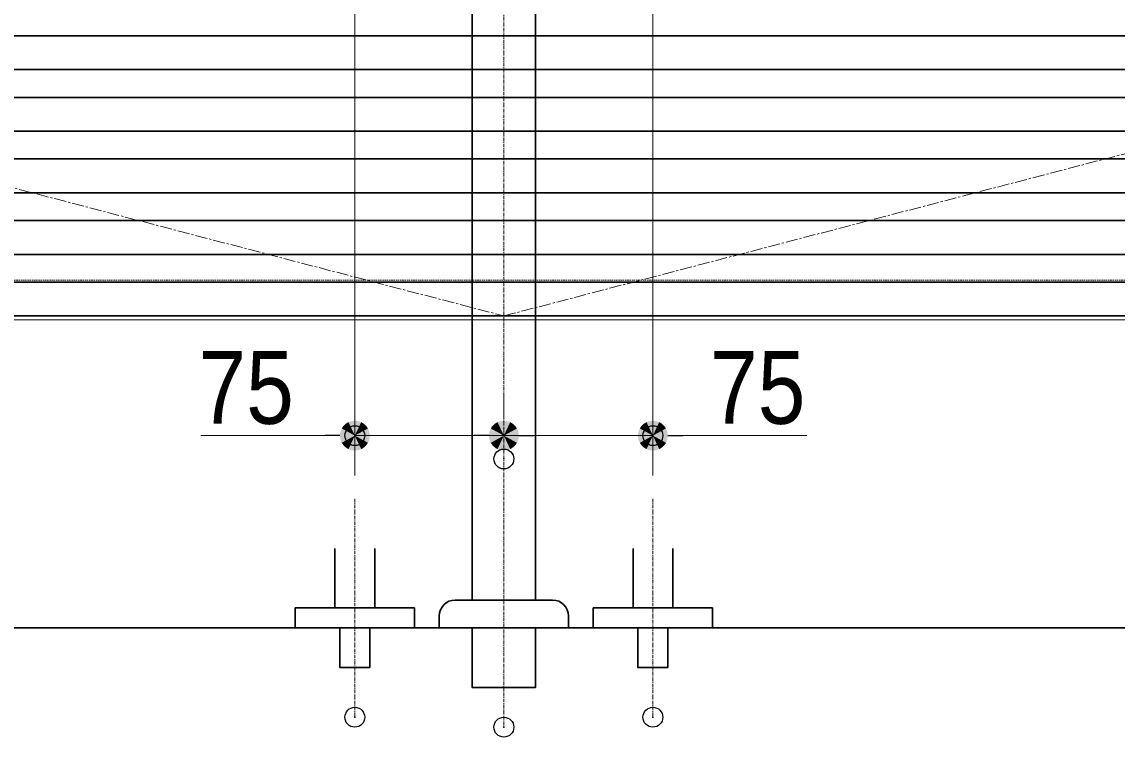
# Model space of a CAD drawing. Units: millimetres, scale not verified. Extents: x -6062 to 6062, y -3045 to 3045.
# Drawn here: x -2410 to -1859, y -2075 to -1715 of the extents above; entities that cross this region are included whole.
import ezdxf
from ezdxf.enums import TextEntityAlignment as Align

# ---------------------------------------------------------------- set-up
doc = ezdxf.new("R2010")
doc.units = ezdxf.units.MM
doc.header["$LTSCALE"] = 20
doc.header["$PDMODE"] = 32
doc.header["$PDSIZE"] = 10
for name, pattern in [('USER2', [2.91, 1.76, -0.4, 0.35, -0.4]), ('USER3', [9.172222, 5.997222, -1.058333, 1.058333, -1.058333]), ('USER4', [1.11, 0.71, -0.4]), ('USER5', [13.3, 8, -1.06, 1.06, -1.06, 1.06, -1.06])]:
    doc.linetypes.add(name, pattern=pattern)
for name, color, linetype, lineweight in [('0-1_5ボウル・キャビネット', 7, 'Continuous', 15), ('0-3_0', 7, 'Continuous', 25), ('0-5_2寸法-2', 7, 'Continuous', 15), ('0-8_4給排水', 7, 'Continuous', 30)]:
    doc.layers.add(name, color=color, linetype=linetype, lineweight=lineweight)
doc.layers.add('0-4_Defpoints', color=7, linetype='Continuous')
doc.styles.add('ＭＳ Ｐゴシック', font='')
doc.styles.get('ＭＳ Ｐゴシック').set_extended_font_data('MS PGothic')

# ---------------------------------------------------------------- blocks, each defined once
blk = doc.blocks.new('_Dot')
at = {"layer": '0-3_0'}
blk.add_line((-10, 0), (-20, 0), dxfattribs=at)
for points in [[(0, 0), (-7.29, 6.85), (-6.37, 7.71)], [(0, 0), (-6.37, 7.71), (-5.36, 8.44)], [(0, 0), (-5.36, 8.44), (-4.26, 9.05)], [(0, 0), (-4.26, 9.05), (-3.09, 9.51)], [(0, 0), (-3.09, 9.51), (-1.87, 9.82)], [(0, 0), (-1.87, 9.82), (-0.63, 9.98)], [(0, 0), (-0.63, 9.98), (0.63, 9.98)], [(0, 0), (0.63, 9.98), (1.87, 9.82)], [(0, 0), (1.87, 9.82), (3.09, 9.51)], [(0, 0), (3.09, 9.51), (4.26, 9.05)], [(0, 0), (4.26, 9.05), (5.36, 8.44)], [(0, 0), (5.36, 8.44), (6.37, 7.71)], [(0, 0), (6.37, 7.71), (7.29, 6.85)], [(0, 0), (-10, 0), (-9.92, 1.25)], [(0, 0), (-9.92, -1.25), (-10, 0)], [(0, 0), (-9.92, 1.25), (-9.69, 2.49)], [(0, 0), (-9.69, -2.49), (-9.92, -1.25)], [(0, 0), (-9.69, 2.49), (-9.3, 3.68)], [(0, 0), (-9.3, -3.68), (-9.69, -2.49)], [(0, 0), (-9.3, 3.68), (-8.76, 4.82)], [(0, 0), (-8.76, -4.82), (-9.3, -3.68)], [(0, 0), (-8.76, 4.82), (-8.09, 5.88)], [(0, 0), (-8.09, -5.88), (-8.76, -4.82)], [(0, 0), (-8.09, 5.88), (-7.29, 6.85)], [(0, 0), (-7.29, -6.85), (-8.09, -5.88)], [(0, 0), (-6.37, -7.71), (-7.29, -6.85)], [(0, 0), (-5.36, -8.44), (-6.37, -7.71)], [(0, 0), (-4.26, -9.05), (-5.36, -8.44)], [(0, 0), (-3.09, -9.51), (-4.26, -9.05)], [(0, 0), (-1.87, -9.82), (-3.09, -9.51)], [(0, 0), (-0.63, -9.98), (-1.87, -9.82)], [(0, 0), (0.63, -9.98), (-0.63, -9.98)], [(0, 0), (7.29, 6.85), (8.09, 5.88)], [(0, 0), (8.09, 5.88), (8.76, 4.82)], [(0, 0), (8.76, 4.82), (9.3, 3.68)], [(0, 0), (9.3, 3.68), (9.69, 2.49)], [(0, 0), (9.69, 2.49), (9.92, 1.25)], [(0, 0), (9.92, 1.25), (10, 0)], [(0, 0), (1.87, -9.82), (0.63, -9.98)], [(0, 0), (3.09, -9.51), (1.87, -9.82)], [(0, 0), (4.26, -9.05), (3.09, -9.51)], [(0, 0), (5.36, -8.44), (4.26, -9.05)], [(0, 0), (6.37, -7.71), (5.36, -8.44)], [(0, 0), (7.29, -6.85), (6.37, -7.71)], [(0, 0), (8.09, -5.88), (7.29, -6.85)], [(0, 0), (8.76, -4.82), (8.09, -5.88)], [(0, 0), (9.3, -3.68), (8.76, -4.82)], [(0, 0), (9.69, -2.49), (9.3, -3.68)], [(0, 0), (9.92, -1.25), (9.69, -2.49)], [(0, 0), (10, 0), (9.92, -1.25)]]:
    blk.add_solid(points, dxfattribs=at)
blk = doc.blocks.new('グループ-10')
at = {"layer": '0-8_4給排水', "linetype": 'USER2', "lineweight": 15}
blk.add_line((-7600, -20220), (-7600, -41400), dxfattribs=at)
at = {"layer": '0-8_4給排水'}
blk.add_line((-8250, -40306.7), (-8250, -40280), dxfattribs=at)
for points in [[(-7920, -33214.7), (-7920, -40120), (-7280, -40120), (-7280, -31340)], [(-8090, -40120), (-8087.5, -40120), (-7112.5, -40120), (-7110, -40120)], [(-6950, -40280), (-6950, -40306.7), (-6950, -40400), (-8250, -40400), (-8250, -40306.7)]]:
    blk.add_lwpolyline(points, dxfattribs=at)
blk.add_lwpolyline([(-7920, -40400), (-7920, -41000), (-7280, -41000), (-7280, -40400)], close=True, dxfattribs=at)
for centre, start, end in [((-8090, -40280), 90, 180), ((-7110, -40280), 0, 90)]:
    blk.add_arc(centre, 160, start, end, dxfattribs=at)
blk = doc.blocks.new('グループ-25')
at = {"layer": '0-8_4給排水', "linetype": 'USER2', "lineweight": 15}
for p, q in [((-9100, -39100), (-9100, -41300)), ((-6100, -39100), (-6100, -41300))]:
    blk.add_line(p, q, dxfattribs=at)
at = {"layer": '0-8_4給排水'}
for points in [[(-9300, -39600), (-9300, -40200), (-8900, -40200), (-8900, -39600)], [(-6300, -39600), (-6300, -40200), (-5900, -40200), (-5900, -39600)]]:
    blk.add_lwpolyline(points, dxfattribs=at)
for points in [[(-9700, -40200), (-8500, -40200), (-8500, -40400), (-9700, -40400)], [(-6700, -40200), (-5500, -40200), (-5500, -40400), (-6700, -40400)], [(-9250, -40400), (-8950, -40400), (-8950, -40800), (-9250, -40800)], [(-6250, -40400), (-5950, -40400), (-5950, -40800), (-6250, -40800)]]:
    blk.add_lwpolyline(points, close=True, dxfattribs=at)
blk = doc.blocks.new('グループ-28')
at = {"layer": '0-1_5ボウル・キャビネット', "lineweight": 30}
for points in [[(-16560, -34440), (1360, -34440), (1360, -34780), (-16560, -34780)], [(-16560, -35060), (1360, -35060), (1360, -35400), (-16560, -35400)], [(-16560, -35680), (1360, -35680), (1360, -36020), (-16560, -36020)], [(-16560, -36300), (1360, -36300), (1360, -36640), (-16560, -36640)], [(-16560, -36920), (1360, -36920), (1360, -37260), (-16560, -37260)]]:
    blk.add_lwpolyline(points, close=True, dxfattribs=at)
blk = doc.blocks.new('グループ-34')
at = {"layer": '0-1_5ボウル・キャビネット'}
blk.add_lwpolyline([(-16580, -27600), (1380, -27600), (1380, -37300), (-16580, -37300)], close=True, dxfattribs=at)
at = {"layer": '0-1_5ボウル・キャビネット', "linetype": 'USER4'}
blk.add_lwpolyline([(-16160, -27600), (960, -27600), (960, -36900), (-16160, -36900)], close=True, dxfattribs=at)
at = {"layer": '0-1_5ボウル・キャビネット', "linetype": 'USER3'}
blk.add_lwpolyline([(-7600, -37260), (1360, -34920), (-7600, -32580), (-16560, -34920)], close=True, dxfattribs=at)
at = {"layer": '0-1_5ボウル・キャビネット'}
blk.add_blockref('グループ-28', (0, 0), dxfattribs=at)
blk = doc.blocks.new('グループ-35')
at = {"layer": '0-1_5ボウル・キャビネット', "linetype": 'USER5'}
blk.add_line((2400, -36300), (-17600, -36300), dxfattribs=at)
at = {"layer": '0-1_5ボウル・キャビネット', "lineweight": 30}
blk.add_line((-17600, -40400), (2400, -40400), dxfattribs=at)
at = {"layer": '0-1_5ボウル・キャビネット'}
blk.add_blockref('グループ-34', (0, 0), dxfattribs=at)

msp = doc.modelspace()

# ---------------------------------------------------------------- linework, layer by layer
at = {"layer": '0-4_Defpoints'}
for p in [(-2242.5, -1923.25), (-2092.5, -1923.25), (-2167.5, -1935), (-2242.5, -2065), (-2092.5, -2065), (-2167.5, -2070), (-2167.5, -2070)]:
    msp.add_point(p, dxfattribs=at)
at = {"layer": '0-5_2寸法-2'}
for p, q in [((-2242.5, -1650), (-2242.5, -1943.25)), ((-2092.5, -1650), (-2092.5, -1943.25)), ((-2167.5, -1915), (-2167.5, -1903.25)), ((-2167.5, -1915), (-2167.5, -1903.25)), ((-2257.51, -1923.25), (-2319.95, -1923.25)), ((-2167.5, -1923.25), (-2242.5, -1923.25)), ((-2182.51, -1923.25), (-2197.51, -1923.25)), ((-2167.5, -1923.25), (-2092.5, -1923.25)), ((-2152.49, -1923.25), (-2137.49, -1923.25)), ((-2077.49, -1923.25), (-2015.05, -1923.25))]:
    msp.add_line(p, q, dxfattribs=at)

# ---------------------------------------------------------------- block references
at = {"layer": '0-1_5ボウル・キャビネット', "xscale": 0.05, "yscale": 0.05}
msp.add_blockref('グループ-35', (-1787.5, 0), dxfattribs=at)
at = {"layer": '0-5_2寸法-2', "xscale": 0.7503418, "yscale": 0.7503418}
for p in [(-2242.5, -1923.25), (-2167.5, -1923.25)]:
    msp.add_blockref('_Dot', p, dxfattribs=at)
at = {"layer": '0-5_2寸法-2', "xscale": 0.7503418, "yscale": 0.7503418, "rotation": 180}
for p in [(-2167.5, -1923.25), (-2092.5, -1923.25)]:
    msp.add_blockref('_Dot', p, dxfattribs=at)
at = {"layer": '0-8_4給排水', "xscale": 0.05, "yscale": 0.05}
for name in ['グループ-10', 'グループ-25']:
    msp.add_blockref(name, (-1787.5, 0), dxfattribs=at)

# ---------------------------------------------------------------- texts
at = {"layer": '0-5_2寸法-2', "style": 'ＭＳ Ｐゴシック', "width": 0.9}
for p in [(-2321.21, -1928.31), (-2063.75, -1928.31)]:
    msp.add_text('75', height=36.66, dxfattribs=at).set_placement(p, align=Align.BOTTOM_LEFT)

doc.saveas('drawing.dxf')
